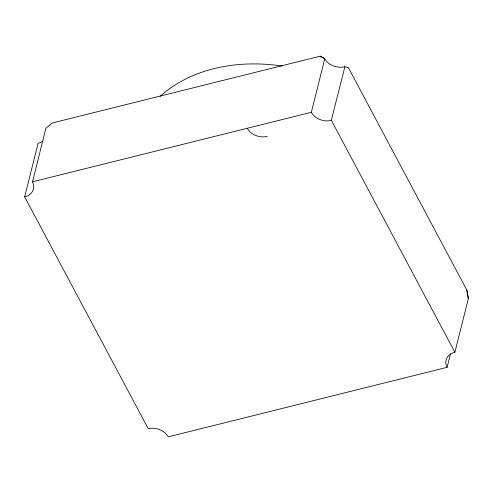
<?xml version="1.0" encoding="UTF-8"?>
<svg xmlns="http://www.w3.org/2000/svg" width="493" height="493" viewBox="0 0 493 493"><rect width="100%" height="100%" fill="white"/><g stroke="black" fill="none" stroke-linecap="round" stroke-linejoin="round"><path stroke-width="0.74" d="M450.473 353.906L447.102 367.322L168.199 436.866L167.885 436.262A15.437 11.863 14.1 0 0 148.264 428.707L24.65 196.88L38.127 143.235L38.848 143.062A15.437 11.863 14.1 0 0 42.94 141.09M24.65 196.88L25.371 196.707A15.437 11.863 14.1 0 0 32.501 181.966L45.898 128.192L52.486 122.93L320.16 56.19L324.801 58.649L325.115 59.246A15.437 11.863 14.1 0 0 344.736 66.808L348.341 67.572L466.834 290.106L468.35 298.629L454.873 352.273L454.152 352.446A15.437 11.863 14.1 0 0 447.022 367.193L447.102 367.322M344.89 66.758L331.259 120.452A15.437 11.863 14.1 0 1 311.638 112.891L311.329 112.293L324.801 58.649L320.136 56.134L320.598 57.034M160.114 96.314C192.769 67.066 239.771 59.628 281.959 66.05M267.342 136.382L267.194 136.432A15.437 11.863 14.1 0 1 247.566 128.87L247.258 128.266M32.427 181.837L311.329 112.293M466.834 290.106L468.35 298.629M331.413 120.409L454.873 352.273"/></g></svg>
